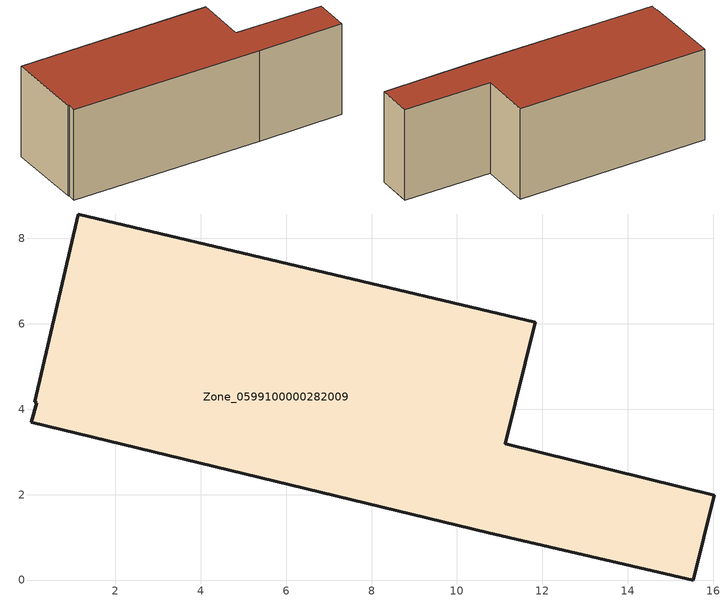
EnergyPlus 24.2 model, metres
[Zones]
Zone_0599100000282009
 floor ground (C_G): 15.54,0 10.74,1.1 0.03,3.7 0.16,4.15 0.11,4.17 1.13,8.57 11.84,6.04 11.13,3.19 16.03,1.98 z0
 wall outside (C_F): 10.74,1.1 15.54,0 16.03,1.98 11.13,3.19 11.84,6.04 1.13,8.57 0.11,4.17 0.16,4.15 0.03,3.7 10.74,1.1 z0:5.36
 roof outside (C_R): 0.16,4.15 0.03,3.7 10.74,1.1 15.54,0 16.03,1.98 11.13,3.19 11.84,6.04 1.13,8.57 0.11,4.17 z5.36
[BUILDING]
Pand.0599100000282009: North Axis=0; Terrain=City; Loads Convergence Tolerance Value=0.04; Temperature Convergence Tolerance Value=0.4; Solar Distribution=FullExterior; Maximum Number of Warmup Days=25; Minimum Number of Warmup Days=1
[Site:Location]
Rotterdam.The.Hague.AP_ZH_NLD Design_Conditions: Latitude=51.96; Longitude=4.45; Time Zone=1; Elevation=-4.5
[SITE:GROUNDTEMPERATURE:BUILDINGSURFACE]
18, 18, 18, 18, 18, 18, 18, 18, 18, 18, 18, 18
[MATERIAL] Thermal Absorptance=0.9; Solar Absorptance=0.7; Visible Absorptance=0.7
Name | Roughness | Thickness | Conductivity | Density | Specific Heat
G.TC.1946 | MediumSmooth | 0.15 | 1 | 540 | 1210
F.TC.1946 | Rough | 0.3 | 0.857143 | 1920 | 840
R.TC.1946 | MediumRough | 0.2 | 0.909091 | 1500 | 1000
[CONSTRUCTION]
C_G: G.TC.1946
C_F: F.TC.1946
C_R: R.TC.1946
[ZONE]
Zone_0599100000282009: Type=1; Multiplier=1; Ceiling Height=Autocalculate; Volume=Autocalculate; Floor Area=autocalculate; Part of Total Floor Area=Yes
[ZONEINFILTRATION:DESIGNFLOWRATE]
Infil_Zone_0599100000282009: Zone or ZoneList or Space or SpaceList=Zone_0599100000282009; Schedule=AlwaysOn; Design Flow Rate Calculation Method=Flow/Area; Flow Rate per Floor Area=0.003; Constant Term Coefficient=1; Temperature Term Coefficient=0; Velocity Term Coefficient=0; Velocity Squared Term Coefficient=0
[HVACTEMPLATE:ZONE:IDEALLOADSAIRSYSTEM]
Zone_0599100000282009: Maximum Heating Supply Air Temperature=50; Minimum Cooling Supply Air Temperature=13; Maximum Heating Supply Air Humidity Ratio=0.0156; Minimum Cooling Supply Air Humidity Ratio=0.0077; Heating Limit=NoLimit; Cooling Limit=NoLimit; Dehumidification Control Type=ConstantSensibleHeatRatio; Cooling Sensible Heat Ratio=0.7; Dehumidification Setpoint=60; Humidification Control Type=None; Humidification Setpoint=30; Outdoor Air Method=None; Outdoor Air Flow Rate per Person=0.00944; Outdoor Air Flow Rate per Zone Floor Area=0; Outdoor Air Flow Rate per Zone=0; Demand Controlled Ventilation Type=None; Outdoor Air Economizer Type=NoEconomizer; Heat Recovery Type=None; Sensible Heat Recovery Effectiveness=0.7; Latent Heat Recovery Effectiveness=0.65
[ZONECONTROL:THERMOSTAT]
ThermostatControl_Zone_0599100000282009: Zone or ZoneList=Zone_0599100000282009; Control Type Schedule=DualSetpointControlType; Control 1=Thermostat_Zone_0599100000282009; Temperature Difference Between Cutout And Setpoint=0
[THERMOSTATSETPOINT:DUALSETPOINT]
Thermostat_Zone_0599100000282009: Heating Setpoint Temperature Schedule=HeatingSetpoint_Zone_0599100000282009; Cooling Setpoint Temperature Schedule=CoolingSetpoint_Zone_0599100000282009
[SCHEDULE:COMPACT]
HeatingSetpoint_Zone_0599100000282009: Through: 12/31, For: AllDays, Until: 24:00, 21
CoolingSetpoint_Zone_0599100000282009: Through: 12/31, For: AllDays, Until: 24:00, 24
DualSetpointControlType: Through: 12/31, For: AllDays, Until: 24:00, 4
AlwaysOn: Through: 12/31, For: AllDays, Until: 24:00, 1
